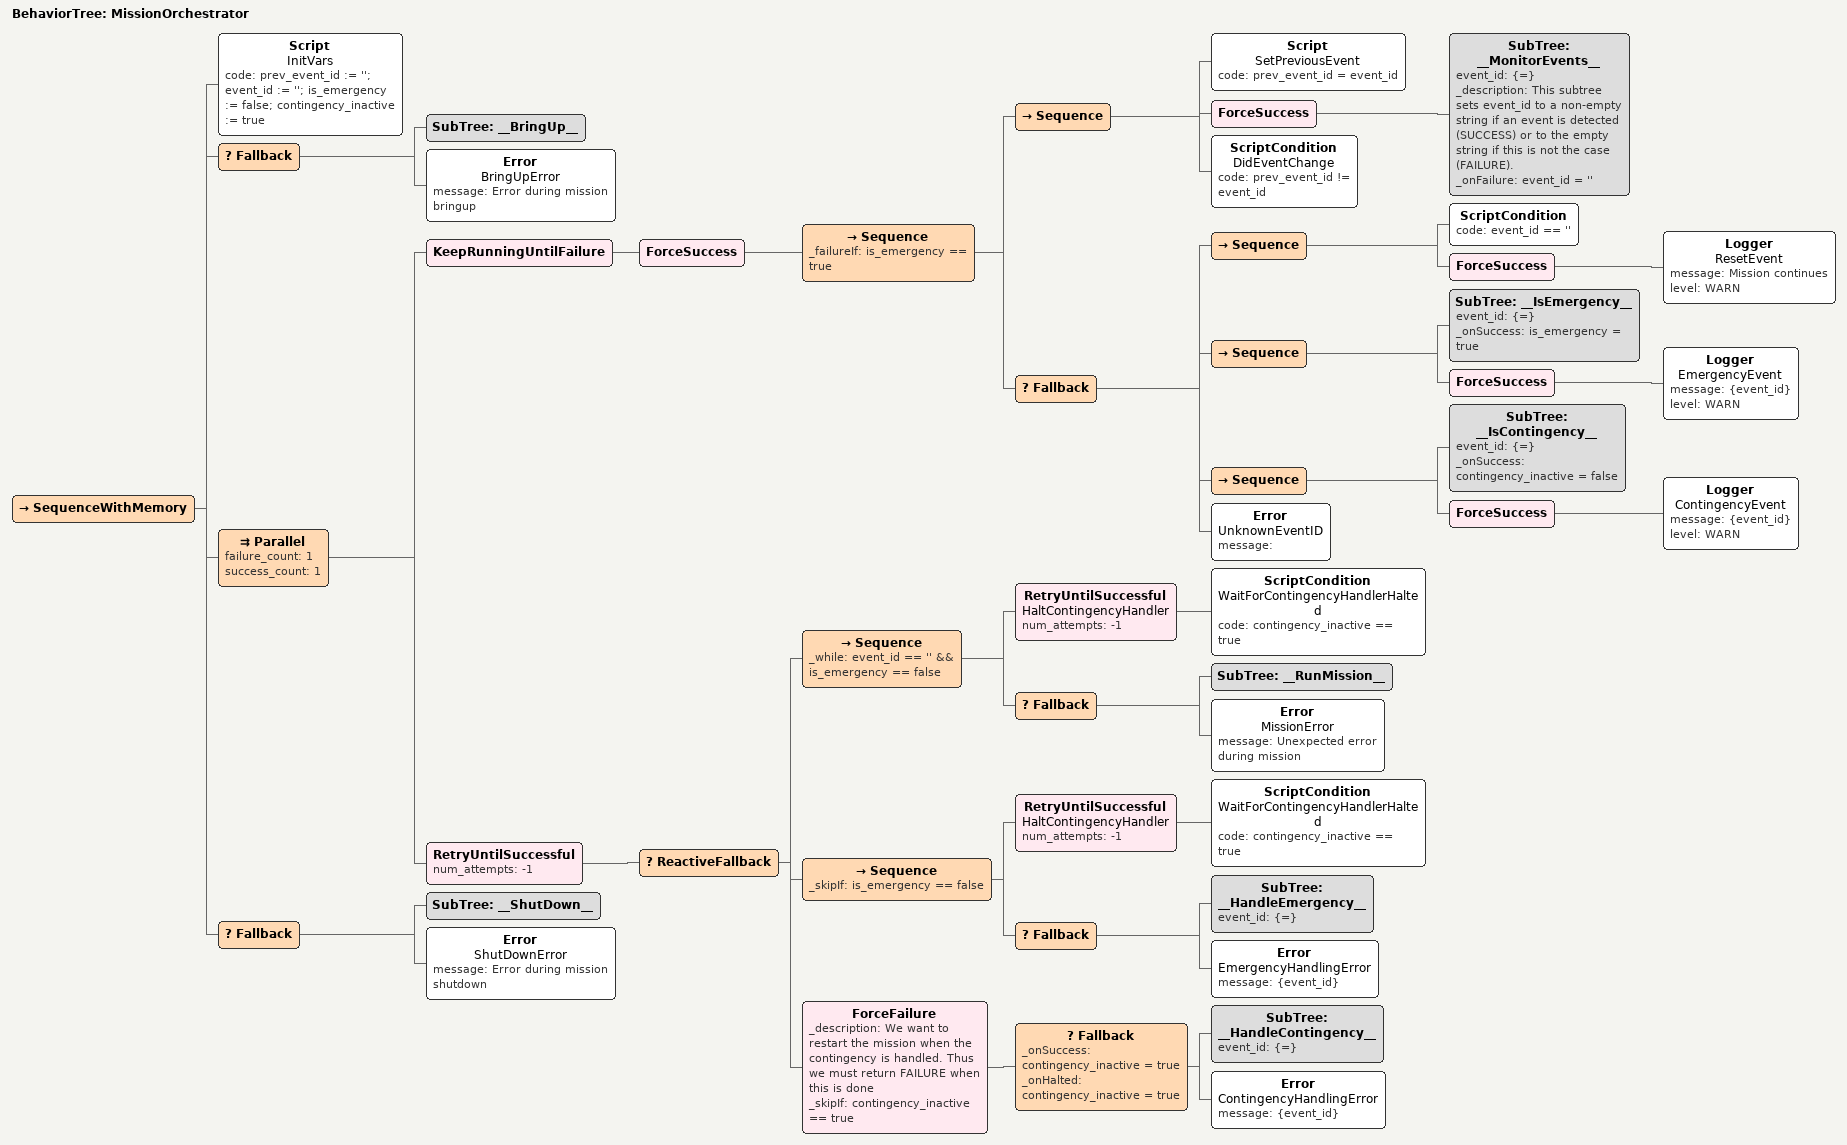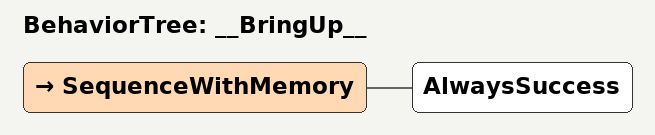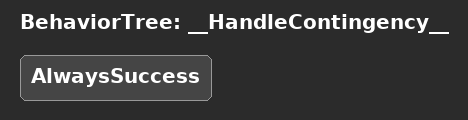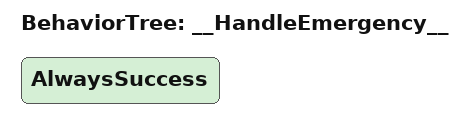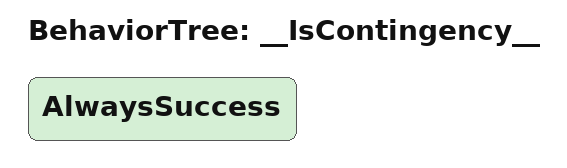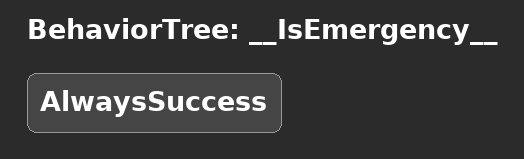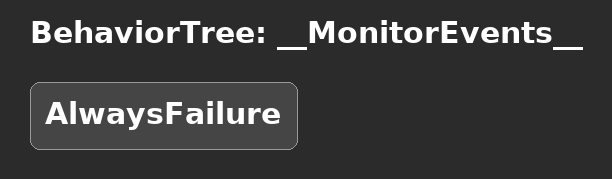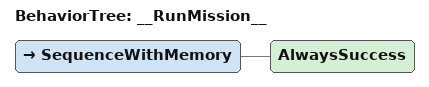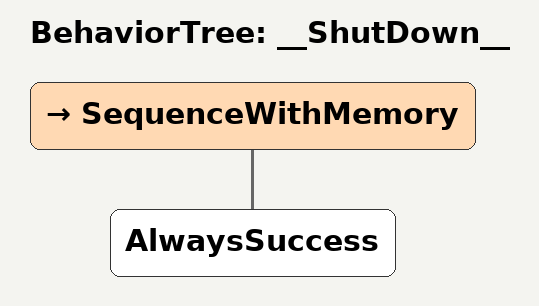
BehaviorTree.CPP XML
<?xml version="1.0" encoding="UTF-8"?>
<root BTCPP_format="4"
      main_tree_to_execute="MissionOrchestrator">
  <BehaviorTree ID="MissionOrchestrator">
    <SequenceWithMemory>
      <Script name="InitVars"
              code="prev_event_id := &apos;&apos;;&#10;event_id := &apos;&apos;;&#10;is_emergency := false;&#10;contingency_inactive := true"/>
      <Fallback>
        <SubTree ID="__BringUp__"/>
        <Error name="BringUpError"
               message="Error during mission bringup"/>
      </Fallback>
      <Parallel failure_count="1"
                success_count="1">
        <KeepRunningUntilFailure>
          <ForceSuccess>
            <Sequence _failureIf="is_emergency == true">
              <Sequence>
                <Script name="SetPreviousEvent"
                        code="prev_event_id = event_id"/>
                <ForceSuccess>
                  <SubTree ID="__MonitorEvents__"
                           event_id="{=}"
                           _description="This subtree sets event_id to a non-empty string if an event is detected (SUCCESS) or to the empty string if this is not the case (FAILURE)."
                           _onFailure="event_id = &apos;&apos;"/>
                </ForceSuccess>
                <ScriptCondition name="DidEventChange"
                                 code="prev_event_id != event_id"/>
              </Sequence>
              <Fallback>
                <Sequence>
                  <ScriptCondition code="event_id == &apos;&apos;"/>
                  <ForceSuccess>
                    <Logger name="ResetEvent"
                            message="Mission continues"
                            level="WARN"/>
                  </ForceSuccess>
                </Sequence>
                <Sequence>
                  <SubTree ID="__IsEmergency__"
                           event_id="{=}"
                           _onSuccess="is_emergency = true"/>
                  <ForceSuccess>
                    <Logger name="EmergencyEvent"
                            message="{event_id}"
                            level="WARN"/>
                  </ForceSuccess>
                </Sequence>
                <Sequence>
                  <SubTree ID="__IsContingency__"
                           event_id="{=}"
                           _onSuccess="contingency_inactive = false"/>
                  <ForceSuccess>
                    <Logger name="ContingencyEvent"
                            message="{event_id}"
                            level="WARN"/>
                  </ForceSuccess>
                </Sequence>
                <Error name="UnknownEventID"
                       message=""/>
              </Fallback>
            </Sequence>
          </ForceSuccess>
        </KeepRunningUntilFailure>
        <RetryUntilSuccessful num_attempts="-1">
          <ReactiveFallback>
            <Sequence _while="event_id == &apos;&apos; &amp;&amp; is_emergency == false">
              <RetryUntilSuccessful name="HaltContingencyHandler"
                                    num_attempts="-1">
                <ScriptCondition name="WaitForContingencyHandlerHalted"
                                 code="contingency_inactive == true"/>
              </RetryUntilSuccessful>
              <Fallback>
                <SubTree ID="__RunMission__"/>
                <Error name="MissionError"
                       message="Unexpected error during mission"/>
              </Fallback>
            </Sequence>
            <Sequence _skipIf="is_emergency == false">
              <RetryUntilSuccessful name="HaltContingencyHandler"
                                    num_attempts="-1">
                <ScriptCondition name="WaitForContingencyHandlerHalted"
                                 code="contingency_inactive == true"/>
              </RetryUntilSuccessful>
              <Fallback>
                <SubTree ID="__HandleEmergency__"
                         event_id="{=}"/>
                <Error name="EmergencyHandlingError"
                       message="{event_id}"/>
              </Fallback>
            </Sequence>
            <ForceFailure _description="We want to restart the mission when the contingency is handled. Thus we must return FAILURE when this is done"
                          _skipIf="contingency_inactive == true">
              <Fallback _onSuccess="contingency_inactive = true"
                        _onHalted="contingency_inactive = true">
                <SubTree ID="__HandleContingency__"
                         event_id="{=}"/>
                <Error name="ContingencyHandlingError"
                       message="{event_id}"/>
              </Fallback>
            </ForceFailure>
          </ReactiveFallback>
        </RetryUntilSuccessful>
      </Parallel>
      <Fallback>
        <SubTree ID="__ShutDown__"/>
        <Error name="ShutDownError"
               message="Error during mission shutdown"/>
      </Fallback>
    </SequenceWithMemory>
  </BehaviorTree>

  <BehaviorTree ID="__BringUp__">
    <SequenceWithMemory>
      <AlwaysSuccess/>
    </SequenceWithMemory>
  </BehaviorTree>

  <BehaviorTree ID="__HandleContingency__">
    <AlwaysSuccess/>
  </BehaviorTree>

  <BehaviorTree ID="__HandleEmergency__">
    <AlwaysSuccess/>
  </BehaviorTree>

  <BehaviorTree ID="__IsContingency__">
    <AlwaysSuccess/>
  </BehaviorTree>

  <BehaviorTree ID="__IsEmergency__">
    <AlwaysSuccess/>
  </BehaviorTree>

  <BehaviorTree ID="__MonitorEvents__">
    <AlwaysFailure/>
  </BehaviorTree>

  <BehaviorTree ID="__RunMission__">
    <SequenceWithMemory>
      <AlwaysSuccess/>
    </SequenceWithMemory>
  </BehaviorTree>

  <BehaviorTree ID="__ShutDown__">
    <SequenceWithMemory>
      <AlwaysSuccess/>
    </SequenceWithMemory>
  </BehaviorTree>

</root>
